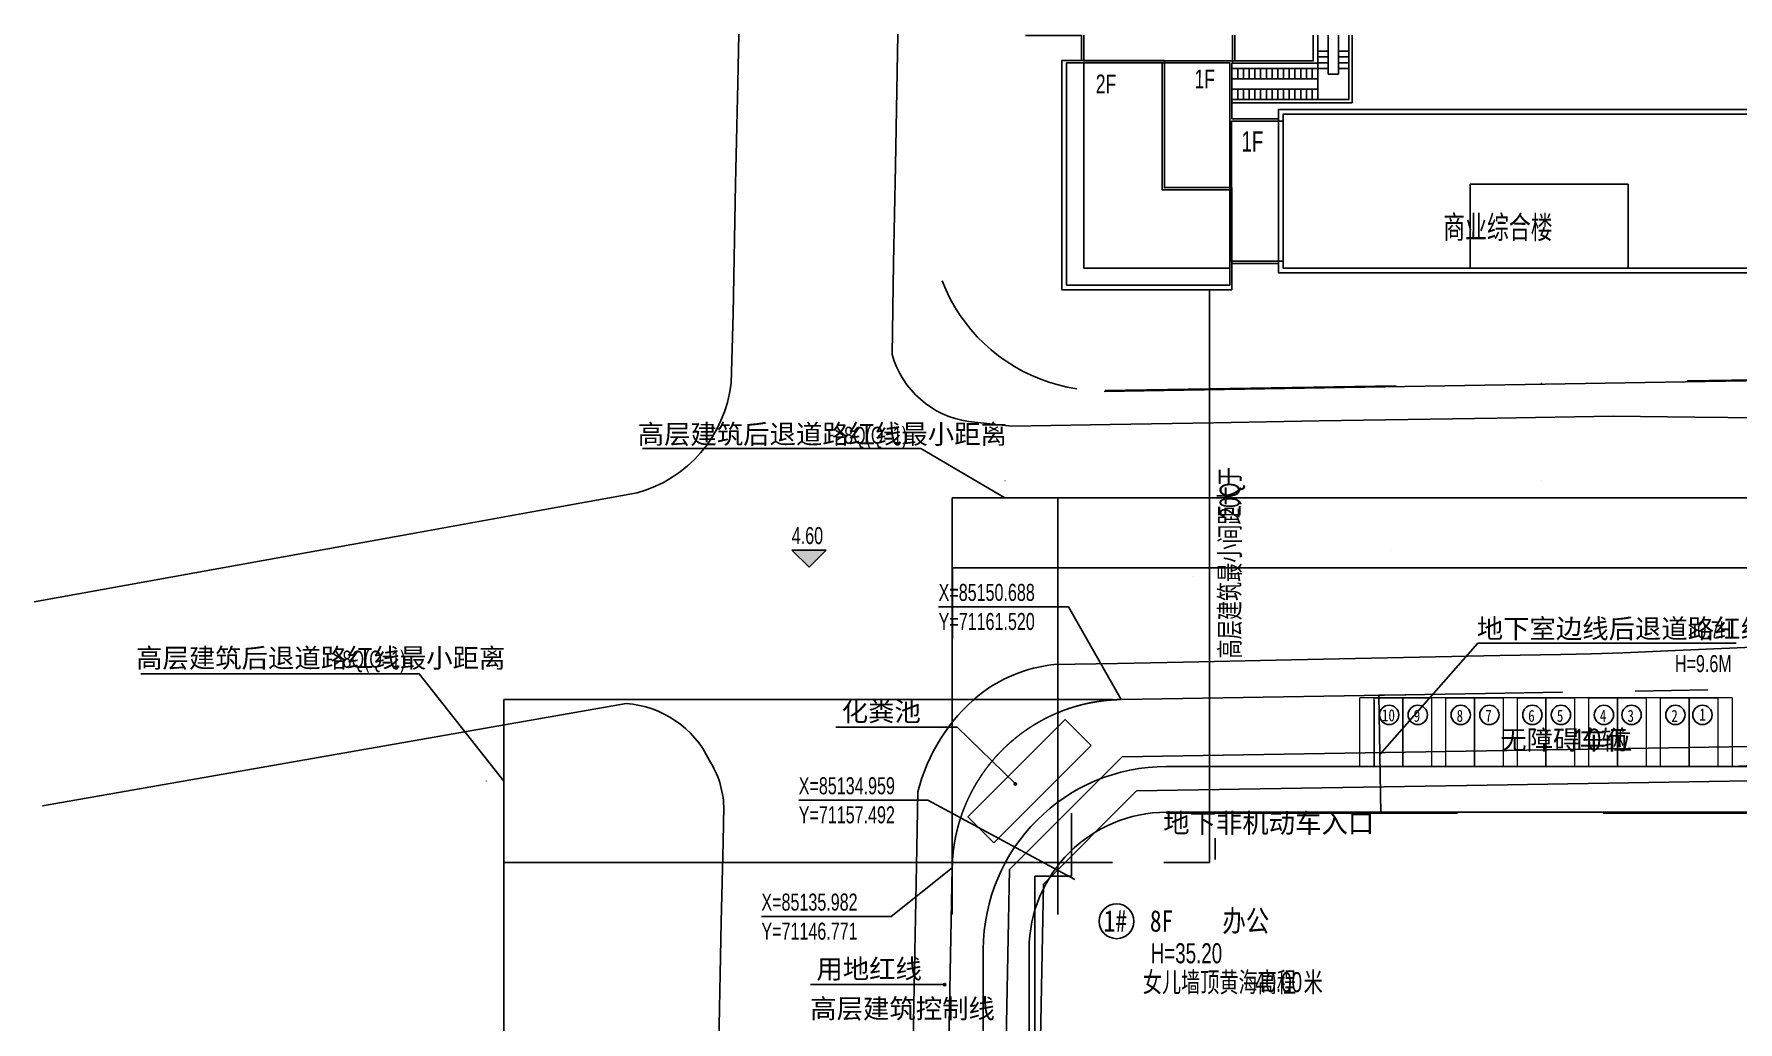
# Model space of a CAD drawing. Header units: metres. Extents: x 71066629 to 71646772, y 84793253 to 85208804.
# Drawn here: x 71066629 to 71215364, y 85122534 to 85208804 of the extents above; entities that cross this region are included whole.
import ezdxf

# ---------------------------------------------------------------- set-up
doc = ezdxf.new("R2010")
doc.units = ezdxf.units.M
doc.header["$LTSCALE"] = 1000
for name, pattern in [('CENTER', [50.8, 31.75, -6.35, 6.35, -6.35]), ('CENTER2', [28.575, 19.05, -3.175, 3.175, -3.175]), ('DASHDOTX2', [50.8, 25.4, -12.7, 0, -12.7]), ('DASHEDX2', [38.1, 25.4, -12.7])]:
    doc.linetypes.add(name, pattern=pattern)
for name, color, linetype in [('A_N_DIM_LEAD', 3, 'CONTINUOUS'), ('A_N_PUB_TEXT', 7, 'CONTINUOUS'), ('A_SITEP_TEX_2', 7, 'CONTINUOUS'), ('DIM_COOR', 3, 'CONTINUOUS'), ('DIM_SYMB', 3, 'CONTINUOUS'), ('G-ANNO-DIMS', 3, 'CONTINUOUS'), ('G-ANNO-LEVL', 3, 'CONTINUOUS'), ('G-ANNO-TEXT', 7, 'CONTINUOUS'), ('G-BLDG-EXTG', 48, 'CONTINUOUS'), ('G-BLDG-HIGH', 1, 'CONTINUOUS'), ('G-BLDG-MULT', 1, 'CONTINUOUS'), ('G-BSMT-OTLN', 5, 'DASHEDX2'), ('G-FRIE-FLWL', 6, 'CONTINUOUS'), ('G-PLTG', 105, 'CONTINUOUS'), ('G-SDWK', 157, 'CONTINUOUS'), ('G-SITE-PROP', 1, 'CONTINUOUS'), ('G-STRU', 134, 'CONTINUOUS'), ('G_DRIV_ROAD', 145, 'CONTINUOUS'), ('PUB_DIM', 3, 'CONTINUOUS'), ('PUB_TEXT', 7, 'CONTINUOUS'), ('总图-地面填充', 43, 'DASHDOTX2'), ('总图-征地红线', 1, 'CENTER2')]:
    doc.layers.add(name, color=color, linetype=linetype)
doc.layers.add('G-PARG', color=35, linetype='CONTINUOUS', lineweight=13)
doc.layers.add('G-ROAD-园区', color=175, linetype='CONTINUOUS', lineweight=13)
doc.styles.add('_TCH_DIM', font='_TCH_DIM')
doc.styles.add('GAD A', font='GAD A')
doc.styles.get("Standard").update_dxf_attribs({"font": 'STANDARD'})
doc.styles.add('黑体', font='黑体')
doc.dimstyles.get("Standard").update_dxf_attribs({"dimtxt": 2, "dimasz": 1, "dimexe": 0.18, "dimexo": 0.0625, "dimgap": 1, "dimtad": 0, "dimtoh": 1, "dimdec": 1, "dimzin": 0, "dimdsep": 46, "dimtxsty": 'STANDARD', "dimcen": 0.09, "dimadec": 0, "dimazin": 0, "dimtfac": 1, "dimtdec": 4, "dimtofl": 0, "dimtmove": 0, "dimatfit": 3, "dimtolj": 1, "dimtzin": 0, "dimarcsym": 0})

# ---------------------------------------------------------------- blocks, each defined once
blk = doc.blocks.new('*D51')
at = {"layer": 'PUB_DIM', "color": 0, "linetype": 'ByBlock', "lineweight": -2}
for p, q in [((71146789, 85155989), (71146789, 85162178)), ((71146789, 85162178), (71223358, 85162178)), ((71223358, 85155989), (71223358, 85162178))]:
    blk.add_line(p, q, dxfattribs=at)
for points in [[(71146789, 85162178), (71146790, 85162178), (71146790, 85162178)], [(71223358, 85162178), (71223357, 85162178), (71223357, 85162178)]]:
    blk.add_solid(points, dxfattribs=at)
at = {"layer": 'PUB_DIM', "color": 0, "linetype": 'CONTINUOUS', "lineweight": -2, "insert": (71185074, 85163678), "char_height": 2, "width": 9.33, "attachment_point": 5, "rotation": 360}
blk.add_mtext('76569.0', dxfattribs=at)
blk = doc.blocks.new('*D108')
at = {"layer": 'G-ANNO-DIMS', "color": 0, "linetype": 'ByBlock', "lineweight": -2}
for p, q in [((71160763, 85136459), (71107625, 85136459)), ((71107625, 85025245), (71107625, 85136459)), ((71160763, 85025245), (71107625, 85025245))]:
    blk.add_line(p, q, dxfattribs=at)
for points in [[(71107625, 85136459), (71107625, 85136458), (71107625, 85136458)], [(71107625, 85025245), (71107625, 85025246), (71107625, 85025246)]]:
    blk.add_solid(points, dxfattribs=at)
at = {"layer": 'G-ANNO-DIMS', "color": 0, "linetype": 'CONTINUOUS', "lineweight": -2, "insert": (71106125, 85080852), "char_height": 2, "width": 6, "attachment_point": 5, "rotation": 90}
blk.add_mtext('111.21', dxfattribs=at)
blk = doc.blocks.new('*D109')
at = {"layer": 'G-ANNO-DIMS', "color": 0, "linetype": 'ByBlock', "lineweight": -2}
for p, q in [((71160763, 85150687), (71107625, 85150687)), ((71107625, 85136459), (71107625, 85150687)), ((71160763, 85136459), (71107625, 85136459))]:
    blk.add_line(p, q, dxfattribs=at)
for points in [[(71107625, 85150687), (71107625, 85150686), (71107625, 85150686)], [(71107625, 85136459), (71107625, 85136460), (71107625, 85136460)]]:
    blk.add_solid(points, dxfattribs=at)
at = {"layer": 'G-ANNO-DIMS', "color": 0, "linetype": 'CONTINUOUS', "lineweight": -2, "insert": (71106125, 85143573), "char_height": 2, "width": 9.11, "attachment_point": 5, "rotation": 90}
blk.add_mtext('14228.2', dxfattribs=at)
blk = doc.blocks.new('*D110')
at = {"layer": 'G-ANNO-DIMS', "color": 0, "linetype": 'ByBlock', "lineweight": -2}
for p, q in [((71146771, 85131924), (71146771, 85168310)), ((71146771, 85168310), (71155991, 85168310)), ((71155991, 85131924), (71155991, 85168310))]:
    blk.add_line(p, q, dxfattribs=at)
for points in [[(71146771, 85168310), (71146772, 85168310), (71146772, 85168309)], [(71155991, 85168310), (71155990, 85168309), (71155990, 85168310)]]:
    blk.add_solid(points, dxfattribs=at)
at = {"layer": 'G-ANNO-DIMS', "color": 0, "linetype": 'CONTINUOUS', "lineweight": -2, "insert": (71151381, 85169810), "char_height": 2, "width": 7.78, "attachment_point": 5}
blk.add_mtext('9220.7', dxfattribs=at)
blk = doc.blocks.new('*D111')
at = {"layer": 'G-ANNO-DIMS', "color": 0, "linetype": 'ByBlock', "lineweight": -2}
for p, q in [((71155991, 85131924), (71155991, 85168310)), ((71155991, 85168310), (71240491, 85168310)), ((71240491, 85131924), (71240491, 85168310))]:
    blk.add_line(p, q, dxfattribs=at)
for points in [[(71155991, 85168310), (71155992, 85168310), (71155992, 85168309)], [(71240491, 85168310), (71240490, 85168309), (71240490, 85168310)]]:
    blk.add_solid(points, dxfattribs=at)
at = {"layer": 'G-ANNO-DIMS', "color": 0, "linetype": 'CONTINUOUS', "lineweight": -2, "insert": (71198241, 85169810), "char_height": 2, "width": 6.44, "attachment_point": 5}
blk.add_mtext('84.50', dxfattribs=at)
blk = doc.blocks.new('*D121')
at = {"layer": 'G-ANNO-DIMS', "color": 0, "linetype": 'ByBlock', "lineweight": -2}
for p, q in [((71186369, 85151098), (71184010, 85151059)), ((71184180, 85140740), (71184010, 85151059)), ((71186539, 85140779), (71184180, 85140740))]:
    blk.add_line(p, q, dxfattribs=at)
for points in [[(71184010, 85151059), (71184010, 85151058), (71184010, 85151058)], [(71184180, 85140740), (71184180, 85140741), (71184181, 85140741)]]:
    blk.add_solid(points, dxfattribs=at)
at = {"layer": 'G-ANNO-DIMS', "color": 0, "linetype": 'CONTINUOUS', "lineweight": -2, "insert": (71185595, 85145925), "char_height": 2, "width": 5.78, "attachment_point": 5, "rotation": 270.94761}
blk.add_mtext('10.32', dxfattribs=at)
blk = doc.blocks.new('*D131')
at = {"layer": 'G-ANNO-DIMS', "color": 0, "linetype": 'ByBlock', "lineweight": -2}
for p, q in [((71165248, 85186464), (71169232, 85186464)), ((71169231, 85136459), (71169231, 85186464)), ((71165248, 85136459), (71169232, 85136459))]:
    blk.add_line(p, q, dxfattribs=at)
for points in [[(71169231, 85186464), (71169232, 85186463), (71169231, 85186463)], [(71169231, 85136459), (71169231, 85136460), (71169232, 85136460)]]:
    blk.add_solid(points, dxfattribs=at)
at = {"layer": 'G-ANNO-DIMS', "color": 0, "linetype": 'CONTINUOUS', "lineweight": -2, "insert": (71167731, 85161462), "char_height": 2, "width": 9.56, "attachment_point": 5, "rotation": 90}
blk.add_mtext('50004.7', dxfattribs=at)

msp = doc.modelspace()

# ---------------------------------------------------------------- hatches: boundary and pattern name
at = {"layer": 'G-ANNO-LEVL'}
msp.add_hatch(color=256, dxfattribs=at).paths.add_polyline_path([(71134281.21, 85162238.59), (71132781.21, 85163738.59), (71135781.21, 85163738.59)], flags=0)
at = {"layer": 'G-PLTG'}
h = msp.add_hatch(dxfattribs=at)
h.set_pattern_fill('CROSS', color=256, scale=500, style=0)
h.set_pattern_definition([])
h.paths.add_polyline_path([(71148150.05, 85140450.86), (71150412.79, 85138188.12), (71158898.07, 85146673.4), (71156635.33, 85148936.14)], flags=0)
edge = h.paths.add_edge_path(flags=0)
edge.add_line((71142829.14, 85033853.34), (71143076.65, 85035919.82))
edge.add_line((71143076.65, 85035919.82), (71141818.66, 85036060.11))
edge.add_line((71141818.66, 85036060.11), (71141509.27, 85027173.95))
edge.add_line((71141509.27, 85027173.95), (71143491.48, 85027173.95))
edge.add_arc((71143490.12, 85033177.24), 6003.29, 270.0130056, 358.5481278)
edge.add_line((71149491.48, 85033025.13), (71149491.48, 85128845.85))
edge.add_arc((71165491.48, 85128845.85), 16000, 90, 180, ccw=False)
edge.add_line((71165491.48, 85144845.85), (71182358.15, 85144845.85))
edge.add_line((71182358.15, 85144845.85), (71182358.15, 85150845.85))
edge.add_line((71182358.15, 85150845.85), (71159511.89, 85150518.9))
edge.add_arc((71161768.06, 85135689.44), 15000.11, 98.6506872, 178.8811662)
edge.add_line((71146770.81, 85135982.33), (71145799.43, 85086244.03))
edge.add_line((71145799.43, 85086244.03), (71147799.43, 85086244.03))
edge.add_line((71147799.43, 85086244.03), (71147799.43, 85069244.03))
edge.add_line((71147799.43, 85069244.03), (71145799.43, 85069244.03))
edge.add_line((71145799.43, 85069244.03), (71145403.92, 85065995.8))
edge.add_line((71145403.92, 85065995.8), (71145094.32, 85062878.02))
edge.add_line((71145094.32, 85062878.02), (71147074.83, 85062640.42))
edge.add_line((71147074.83, 85062640.42), (71145042.84, 85045673.96))
edge.add_line((71145042.84, 85045673.96), (71147433.5, 85045387.63))
edge.add_line((71147433.5, 85045387.63), (71146006.43, 85033472.79))
edge.add_line((71146006.43, 85033472.79), (71142829.14, 85033853.34))
h = msp.add_hatch(dxfattribs=at)
h.set_pattern_fill('CROSS', color=256, scale=500, style=0)
h.set_pattern_definition([])
edge = h.paths.add_edge_path(flags=0)
edge.add_line((71223358.15, 85151567.89), (71214746.97, 85151567.89))
edge.add_line((71214746.97, 85151567.89), (71214858.15, 85144845.85))
edge.add_line((71214858.15, 85144845.85), (71217358.15, 85144845.85))
edge.add_arc((71217332.67, 85150907.37), 6061.58, 270.240891, 6.2557834)
h = msp.add_hatch(dxfattribs=at)
h.set_pattern_fill('CROSS', color=256, scale=500, style=0)
h.set_pattern_definition([])
h.paths.add_polyline_path([(71158898.07, 85146673.4), (71156635.33, 85148936.14), (71148150.05, 85140450.86), (71150412.79, 85138188.12)], flags=0)

# ---------------------------------------------------------------- linework, layer by layer
at = {"layer": 'A_N_DIM_LEAD'}
for p, q in [((71147197.86, 85148268.45), (71136605.91, 85148268.45)), ((71152287.43, 85143318.17), (71147197.86, 85148268.45)), ((71138168.36, 85125794.62), (71134397.23, 85125794.62)), ((71146118.1, 85125794.62), (71138168.36, 85125794.62))]:
    msp.add_line(p, q, dxfattribs=at)
for points in [[(71152359.12, 85143248.45, 1), (71152215.75, 85143387.9, 1)], [(71146218.1, 85125794.62, 1), (71146018.1, 85125794.62, 1)]]:
    msp.add_lwpolyline(points, format="xyb", close=True, dxfattribs=at)
at = {"layer": 'A_SITEP_TEX_2'}
msp.add_lwpolyline([(71169731.47, 85138587.67), (71169731.47, 85136715.65)], dxfattribs=at)
at = {"layer": 'DIM_COOR', "color": 3}
for p, q in [((71156919.12, 85158775.28), (71145589.12, 85158775.28)), ((71161520.02, 85150687.62), (71156919.12, 85158775.28)), ((71144654.52, 85141889.84), (71133379.52, 85141889.84)), ((71157491.5, 85134959.33), (71144654.52, 85141889.84)), ((71146770.81, 85135982.42), (71141451.03, 85131729.62)), ((71141451.03, 85131729.62), (71130121.03, 85131729.62))]:
    msp.add_line(p, q, dxfattribs=at)
at = {"layer": 'DIM_SYMB'}
for points in [[(71119730.1, 85172609.5), (71144040.3, 85172609.5), (71151381.16, 85168309.62)], [(71215217.95, 85155621.53), (71192659.52, 85155621.53), (71184095.06, 85145899.9)], [(71075945.08, 85152938.34), (71100255.28, 85152938.34), (71107625, 85143573.41)]]:
    msp.add_lwpolyline(points, dxfattribs=at)
at = {"layer": 'G-ANNO-LEVL'}
for p, q in [((71134281.21, 85162238.59), (71132781.21, 85163738.59)), ((71132781.21, 85163738.59), (71135781.21, 85163738.59)), ((71134281.21, 85162238.59), (71135781.21, 85163738.59))]:
    msp.add_line(p, q, dxfattribs=at)
at = {"layer": 'G-ANNO-TEXT'}
msp.add_lwpolyline([(71159607.33, 85131321.83, 1), (71162642.22, 85131321.83, 1)], format="xyb", close=True, dxfattribs=at)
for centre in [(71184916.85, 85149348.94), (71187416.85, 85149348.94), (71191166.85, 85149348.94), (71193666.85, 85149348.94), (71197416.85, 85149348.94), (71199916.85, 85149348.94), (71203666.85, 85149348.94), (71206077.43, 85149348.94), (71209907.5, 85149348.94), (71212266.64, 85149348.94)]:
    msp.add_circle(centre, 843.02, dxfattribs=at)
at = {"layer": 'G-BLDG-EXTG'}
for p, q in [((71178697, 85207004), (71178697, 85208719.51)), ((71178697, 85208719.51), (71178697, 85205804)), ((71179597, 85205304), (71179597, 85208719.51)), ((71180497, 85208719.51), (71180497, 85205304)), ((71181397, 85205804), (71181397, 85208719.51)), ((71181697, 85202804), (71181697, 85208719.51)), ((71178697, 85207304), (71179597, 85207304)), ((71180497, 85207304), (71181397, 85207304)), ((71178697, 85206804), (71179597, 85206804)), ((71179597, 85206304), (71178697, 85206304)), ((71178697, 85205804), (71179597, 85205804)), ((71180497, 85206804), (71181397, 85206804)), ((71181397, 85206304), (71180497, 85206304)), ((71180497, 85205804), (71181397, 85205804)), ((71181397, 85206204), (71181397, 85203104)), ((71178697, 85204904), (71178697, 85204004)), ((71180497, 85205304), (71179597, 85205304)), ((71171197, 85202804), (71181697, 85202804)), ((71178697, 85203104), (71181397, 85203104))]:
    msp.add_line(p, q, dxfattribs=at)
for points in [[(71158057, 85208719.51), (71158057, 85206504)], [(71158257, 85208719.51), (71158257, 85206464), (71171577, 85206464)], [(71178697, 85208719.51), (71178697, 85206264), (71171257, 85206264), (71171257, 85208719.51)], [(71178297, 85208719.51), (71178297, 85206464), (71171457, 85206464), (71171457, 85208719.51)], [(71171197, 85186464), (71156357, 85186464), (71156357, 85206504), (71165297, 85206504), (71165297, 85195404), (71171197, 85195404), (71171197, 85186464)], [(71158377, 85206304), (71156757, 85206304), (71156757, 85186864), (71170997, 85186864), (71170997, 85188484)], [(71164977, 85206304), (71170997, 85206304), (71170997, 85195084)], [(71171257, 85206264), (71171197, 85206264), (71171197, 85201404), (71175257, 85201404)], [(71171197, 85204904), (71171697, 85204904), (71171697, 85205804), (71171197, 85205804)], [(71171297, 85203104), (71171697, 85203104), (71171697, 85204004), (71171297, 85204004)], [(71175657, 85188964), (71171157, 85188964), (71171157, 85201204), (71175657, 85201204)], [(71171197, 85188764), (71175257, 85188764)]]:
    msp.add_lwpolyline(points, dxfattribs=at)
for points in [[(71158257, 85206304), (71165097, 85206304), (71165097, 85195204), (71170997, 85195204), (71170997, 85188364), (71158257, 85188364)], [(71172197, 85204904), (71172197, 85205804), (71171697, 85205804), (71171697, 85204904)], [(71172697, 85204904), (71172697, 85205804), (71172197, 85205804), (71172197, 85204904)], [(71173197, 85204904), (71173197, 85205804), (71172697, 85205804), (71172697, 85204904)], [(71173697, 85204904), (71173697, 85205804), (71173197, 85205804), (71173197, 85204904)], [(71174197, 85204904), (71174197, 85205804), (71173697, 85205804), (71173697, 85204904)], [(71174697, 85204904), (71174697, 85205804), (71174197, 85205804), (71174197, 85204904)], [(71175197, 85204904), (71175197, 85205804), (71174697, 85205804), (71174697, 85204904)], [(71175697, 85204904), (71175697, 85205804), (71175197, 85205804), (71175197, 85204904)], [(71176197, 85204904), (71176197, 85205804), (71175697, 85205804), (71175697, 85204904)], [(71176697, 85204904), (71176697, 85205804), (71176197, 85205804), (71176197, 85204904)], [(71177197, 85204904), (71177197, 85205804), (71176697, 85205804), (71176697, 85204904)], [(71177697, 85204904), (71177697, 85205804), (71177197, 85205804), (71177197, 85204904)], [(71178197, 85204904), (71178197, 85205804), (71177697, 85205804), (71177697, 85204904)], [(71178697, 85204904), (71178697, 85205804), (71178197, 85205804), (71178197, 85204904)], [(71171697, 85203104), (71171697, 85204004), (71171197, 85204004), (71171197, 85203104)], [(71172197, 85203104), (71172197, 85204004), (71171697, 85204004), (71171697, 85203104)], [(71172697, 85203104), (71172697, 85204004), (71172197, 85204004), (71172197, 85203104)], [(71173197, 85203104), (71173197, 85204004), (71172697, 85204004), (71172697, 85203104)], [(71173697, 85203104), (71173697, 85204004), (71173197, 85204004), (71173197, 85203104)], [(71174197, 85203104), (71174197, 85204004), (71173697, 85204004), (71173697, 85203104)], [(71174697, 85203104), (71174697, 85204004), (71174197, 85204004), (71174197, 85203104)], [(71175197, 85203104), (71175197, 85204004), (71174697, 85204004), (71174697, 85203104)], [(71175697, 85203104), (71175697, 85204004), (71175197, 85204004), (71175197, 85203104)], [(71176197, 85203104), (71176197, 85204004), (71175697, 85204004), (71175697, 85203104)], [(71176697, 85203104), (71176697, 85204004), (71176197, 85204004), (71176197, 85203104)], [(71177197, 85203104), (71177197, 85204004), (71176697, 85204004), (71176697, 85203104)], [(71177697, 85203104), (71177697, 85204004), (71177197, 85204004), (71177197, 85203104)], [(71178197, 85203104), (71178197, 85204004), (71177697, 85204004), (71177697, 85203104)], [(71178697, 85203104), (71178697, 85204004), (71178197, 85204004), (71178197, 85203104)], [(71222497, 85202204), (71175257, 85202204), (71175257, 85187964), (71222497, 85187964)], [(71222097, 85201804), (71175657, 85201804), (71175657, 85188364), (71222097, 85188364)], [(71191977, 85195684), (71205777, 85195684), (71205777, 85188364), (71191977, 85188364)]]:
    msp.add_lwpolyline(points, close=True, dxfattribs=at)
at = {"layer": 'G-BLDG-HIGH', "linetype": 'CONTINUOUS'}
msp.add_lwpolyline([(71462839.79, 85021695.53), (71461182.09, 85083015.63), (71459737.8, 85136451.2), (71451290.33, 85144478.98), (71382201.51, 85143336.3), (71352156.11, 85145839.72), (71193465.88, 85143214.91), (71162866.82, 85142708.81), (71154744.84, 85134577.12), (71153394.63, 85065440.88), (71149809.24, 85035505.08), (71149243.6, 85006542.61)], dxfattribs=at)
at = {"layer": 'G-BLDG-MULT', "linetype": 'CONTINUOUS'}
msp.add_lwpolyline([(71161602.71, 85145688.31), (71151769.04, 85135842.89), (71150398.17, 85065649.06), (71146812.78, 85035713.27), (71146233.69, 85006062.39), (71245759.11, 85021940.94), (71249143.57, 85022434.24), (71251367.84, 85022708.3), (71253589.58, 85022942.62), (71255814.99, 85023138.19), (71258043.51, 85023294.68), (71260274.45, 85023412.62), (71262507, 85023491.24), (71264740.77, 85023531.18), (71266961.7, 85023531.8), (71370294.91, 85022668.88), (71465841.79, 85021663.95), (71464181.04, 85083096.7), (71462703.26, 85137771.71), (71452467.57, 85147498.86), (71382301.56, 85146338.36), (71352256.15, 85148841.78), (71193416.31, 85146214.5)], close=True, dxfattribs=at)
at = {"layer": 'G-BSMT-OTLN'}
msp.add_lwpolyline([(71157191.58, 85140759.55), (71157191.58, 85135259.55), (71153991.58, 85135259.55), (71153991.58, 85005669.52), (71165691.58, 85007522.62), (71165691.58, 85013394.92), (71238076.46, 85024859.55), (71460791.58, 85024859.55), (71460791.58, 85127259.55), (71457591.58, 85127259.55), (71457591.58, 85140759.55)], close=True, dxfattribs=at)
at = {"layer": 'G-FRIE-FLWL', "linetype": 'CONTINUOUS'}
for p, q in [((71165491.48, 85144845.85), (71214858.15, 85144845.85)), ((71165491.48, 85140845.85), (71229428.36, 85140845.85)), ((71149491.48, 85128845.85), (71149491.48, 85033025.13)), ((71153491.48, 85128845.85), (71153491.48, 85116859.36))]:
    msp.add_line(p, q, dxfattribs=at)
for centre, radius, start, end in [((71214858.15, 85156845.85), 12000, 270, 0), ((71165491.48, 85128845.85), 16000, 90, 180), ((71165491.48, 85128845.85), 12000, 90, 180)]:
    msp.add_arc(centre, radius, start, end, dxfattribs=at)
at = {"layer": 'G-PARG'}
for points in [[(71183608.15, 85144845.85), (71183608.15, 85150845.85), (71186108.15, 85150845.85), (71186108.15, 85144845.85), (71183608.15, 85144845.85)], [(71186108.15, 85144845.85), (71186108.15, 85150845.85), (71188608.15, 85150845.85), (71188608.15, 85144845.85), (71186108.15, 85144845.85)], [(71189858.15, 85144845.85), (71189858.15, 85150845.85), (71192358.15, 85150845.85), (71192358.15, 85144845.85), (71189858.15, 85144845.85)], [(71192358.15, 85144845.85), (71192358.15, 85150845.85), (71194858.15, 85150845.85), (71194858.15, 85144845.85), (71192358.15, 85144845.85)], [(71196108.15, 85144845.85), (71196108.15, 85150845.85), (71198608.15, 85150845.85), (71198608.15, 85144845.85), (71196108.15, 85144845.85)], [(71198608.15, 85144845.85), (71198608.15, 85150845.85), (71201108.15, 85150845.85), (71201108.15, 85144845.85), (71198608.15, 85144845.85)], [(71202358.15, 85144845.85), (71202358.15, 85150845.85), (71204858.15, 85150845.85), (71204858.15, 85144845.85), (71202358.15, 85144845.85)], [(71204858.15, 85144845.85), (71204858.15, 85150845.85), (71207358.15, 85150845.85), (71207358.15, 85144845.85), (71204858.15, 85144845.85)], [(71208608.15, 85144845.85), (71208608.15, 85150845.85), (71211108.15, 85150845.85), (71211108.15, 85144845.85), (71208608.15, 85144845.85)], [(71211108.15, 85144845.85), (71211108.15, 85150845.85), (71213608.15, 85150845.85), (71213608.15, 85144845.85), (71211108.15, 85144845.85)]]:
    msp.add_lwpolyline(points, dxfattribs=at)
at = {"layer": 'G-ROAD-园区'}
for p, q in [((71214858.15, 85150845.85), (71182358.15, 85150845.85)), ((71182358.15, 85144845.85), (71182358.15, 85150845.85)), ((71183608.15, 85150645.85), (71183608.15, 85144845.85)), ((71214858.15, 85150845.85), (71214858.15, 85144845.85)), ((71183992.48, 85144845.85), (71165491.48, 85144845.85))]:
    msp.add_line(p, q, dxfattribs=at)
msp.add_arc((71165491.48, 85128845.85), 16000, 90, 180, dxfattribs=at)
at = {"layer": 'G-SDWK'}
for p, q in [((71219182.43, 85155376.11), (71209913.72, 85154968.54)), ((71161201.19, 85153847.46), (71155659, 85153735)), ((71166962, 85153964.98), (71161201.19, 85153847.46)), ((71176396.25, 85154156.9), (71166962, 85153964.98)), ((71184775.52, 85154327.35), (71176396.25, 85154156.9)), ((71194578.96, 85154527.96), (71184775.52, 85154327.35)), ((71199893.17, 85154634.24), (71194578.96, 85154527.96)), ((71202582.63, 85154689.02), (71199893.17, 85154634.24)), ((71205318.75, 85154766.49), (71202582.63, 85154689.02)), ((71209913.72, 85154968.54), (71205318.75, 85154766.49)), ((71183992.48, 85144845.85), (71217358.15, 85144845.85)), ((71143779, 85142641), (71143680.32, 85137707.15)), ((71143680.32, 85137707.15), (71143463.01, 85125592.96)), ((71149491.48, 85128845.85), (71149491.48, 85033025.13)), ((71143463.01, 85125592.96), (71143293.3, 85116439.12))]:
    msp.add_line(p, q, dxfattribs=at)
for points in [[(71066628.9, 85159216.65), (71086618.36, 85162830.41), (71100026.28, 85165254.34), (71109924.96, 85167043.85), (71119274, 85168734, 0.303869986), (71127481.81, 85178287.59), (71127641.87, 85184384.59), (71127868.22, 85195735.83), (71128056.6, 85204507.96), (71128147.07, 85208804.06)], [(71142019.68, 85208804.06), (71141819.04, 85197299.07), (71141648.7, 85188782.45), (71141532, 85180813, 0.29713175), (71148195, 85174978), (71151945, 85174574), (71160565.86, 85174715.19), (71169586.46, 85174862.92), (71178820.26, 85175014.15), (71194324.2, 85175268.07), (71204470.66, 85175434.24), (71211603.58, 85175357.32), (71220242.49, 85175258.49)], [(71067359, 85141400), (71118313, 85150330, -0.271893504), (71125575, 85145377.5, -0.134802281), (71126836.26, 85141338.46), (71126769.52, 85138255.28), (71126617.79, 85131245.23), (71126389.55, 85120700.4), (71126299.18, 85116149.45), (71126159.05, 85108849.73), (71126039.71, 85102632.95), (71125928.79, 85096820.62), (71125795.9, 85089888.78), (71125666.3, 85083128.71), (71125519.2, 85075077.09), (71125323.91, 85063757.38), (71125211.43, 85057252.71), (71125061.17, 85048563.14), (71124942.21, 85041683.1), (71124756.71, 85033121.29), (71124558.4, 85024182.57), (71124209.95, 85008493.6), (71123831.36, 84985369.97), (71123546.48, 84969380.16)]]:
    msp.add_lwpolyline(points, format="xyb", dxfattribs=at)
for centre, radius, start, end in [((71156942.92, 85141204.52), 12596.09, 95.850301, 128.8009182), ((71159244.23, 85138761.13), 15944.49, 129.7439334, 165.9164769)]:
    msp.add_arc(centre, radius, start, end, dxfattribs=at)
at = {"layer": 'G-SITE-PROP', "color": 1, "linetype": 'CENTER'}
msp.add_lwpolyline([(71452458.8, 85152499.39), (71382468.2, 85151341.8), (71352422.79, 85153845.21), (71193333.62, 85151213.81), (71161520.02, 85150687.62, 0.393868697), (71146789.18, 85136488.4), (71146770.81, 85135982.42), (71145403.99, 85065996.03), (71141818.6, 85036060.24), (71141157.59, 85002214.6), (71246211.79, 85018975.22), (71249543.4, 85019460.82), (71251708.62, 85019727.6), (71253878.23, 85019956.42), (71256051.39, 85020147.4), (71258227.78, 85020300.23), (71260406.43, 85020415.41), (71262586.61, 85020492.19), (71264768.01, 85020531.19), (71266949.58, 85020531.8), (71370266.6, 85019669.01), (71469071.23, 85018629.82)], format="xyb", dxfattribs=at)
at = {"layer": 'G-STRU', "linetype": 'DASHEDX2'}
msp.add_lwpolyline([(71148150.05, 85140450.86), (71156635.33, 85148936.14), (71158898.07, 85146673.4), (71150412.79, 85138188.12)], close=True, dxfattribs=at)
at = {"layer": 'G_DRIV_ROAD'}
for points in [[(71160033.8, 85177583.67), (71230024.16, 85178741.44)], [(71160033.85, 85177583.66), (71230024.21, 85178741.44)]]:
    msp.add_lwpolyline(points, dxfattribs=at)
at = {"layer": '总图-地面填充', "color": 250, "linetype": 'ByBlock'}
msp.add_line((71153177, 85208684), (71158057, 85208684), dxfattribs=at)
at = {"layer": '总图-地面填充', "color": 250}
for p, q in [((71207877, 85202204), (71189877, 85202204)), ((71145886.4, 85187265.44), (71146207.02, 85186498.6)), ((71146207.02, 85186498.6), (71146569.63, 85185750.79)), ((71146569.63, 85185750.79), (71146973.01, 85185024.41)), ((71146973.01, 85185024.41), (71147416, 85184321.23)), ((71147416, 85184321.23), (71147897.21, 85183643.8)), ((71147897.21, 85183643.8), (71148415.39, 85182994.02)), ((71148415.39, 85182994.02), (71148968.62, 85182373.84)), ((71148968.62, 85182373.84), (71149555.41, 85181785.4)), ((71149555.41, 85181785.4), (71150173.82, 85181230.41)), ((71150173.82, 85181230.41), (71150822.01, 85180710.2)), ((71150822.01, 85180710.2), (71151497.97, 85180226.99)), ((71151497.97, 85180226.99), (71152199.82, 85179781.8)), ((71152199.82, 85179781.8), (71152925.22, 85179376.22)), ((71152925.22, 85179376.22), (71153671.8, 85179011.6)), ((71153671.8, 85179011.6), (71154437.61, 85178688.6)), ((71154437.61, 85178688.6), (71155220.02, 85178408.63)), ((71155220.02, 85178408.63), (71156016.77, 85178172.42)), ((71156016.77, 85178172.42), (71156825.43, 85177980.59)), ((71156825.43, 85177980.59), (71157643.42, 85177833.98)), ((71160128.41, 85177668.4), (71230118.82, 85178825.99))]:
    msp.add_line(p, q, dxfattribs=at)
at = {"layer": '总图-征地红线', "linetype": 'DASHDOTX2', "lineweight": -3}
for p, q in [((71145886.41, 85187265.44), (71146207.03, 85186498.6)), ((71146207.03, 85186498.6), (71146569.64, 85185750.79)), ((71146569.64, 85185750.79), (71146973.02, 85185024.41)), ((71146973.02, 85185024.41), (71147416.02, 85184321.23)), ((71147416.02, 85184321.23), (71147897.22, 85183643.8)), ((71147897.22, 85183643.8), (71148415.41, 85182994.02)), ((71148415.41, 85182994.02), (71148968.63, 85182373.84)), ((71148968.63, 85182373.84), (71149555.42, 85181785.4)), ((71149555.42, 85181785.4), (71150173.83, 85181230.41)), ((71150173.83, 85181230.41), (71150822.02, 85180710.21)), ((71150822.02, 85180710.21), (71151497.99, 85180226.99)), ((71151497.99, 85180226.99), (71152199.83, 85179781.8)), ((71152199.83, 85179781.8), (71152925.23, 85179376.22)), ((71152925.23, 85179376.22), (71153671.81, 85179011.6)), ((71153671.81, 85179011.6), (71154437.62, 85178688.6)), ((71154437.62, 85178688.6), (71155220.03, 85178408.63)), ((71155220.03, 85178408.63), (71156016.78, 85178172.42)), ((71156016.78, 85178172.42), (71156825.44, 85177980.59)), ((71156825.44, 85177980.59), (71157643.43, 85177833.98)), ((71160128.42, 85177668.4), (71230118.84, 85178825.99))]:
    msp.add_line(p, q, dxfattribs=at)

# ---------------------------------------------------------------- texts
at = {"layer": 'A_N_PUB_TEXT', "style": 'GAD A', "width": 0.7}
for s, p in [('高层建筑最小间距大于', (71171872.21, 85154275.74)), ('20Q', (71171872.21, 85166525.74))]:
    msp.add_text(s, height=1750, rotation=90, dxfattribs=at).set_placement(p)
at = {"layer": 'A_N_PUB_TEXT', "style": '_TCH_DIM', "width": 0.705882}
msp.add_text('4.60', height=1487.5, dxfattribs=at).set_placement((71132771.21, 85164263.59))
at = {"layer": 'A_N_PUB_TEXT', "style": '_TCH_DIM'}
for s, p in [('化粪池', (71137130.91, 85148793.45)), ('用地红线', (71134922.23, 85126319.62)), ('高层建筑控制线', (71134383.61, 85122848.7))]:
    msp.add_text(s, height=1687.943, dxfattribs=at).set_placement(p)
at = {"layer": 'DIM_SYMB', "color": 7, "style": '_TCH_DIM'}
for s, p in [('高层建筑后退道路红线最小距离', (71119320.08, 85173023.78)), ('地下室边线后退道路红线最小距离', (71192566.32, 85156035.81)), ('高层建筑后退道路红线最小距离', (71075535.06, 85153470.53))]:
    msp.add_text(s, height=1687.9433, dxfattribs=at).set_placement(p)
at = {"layer": 'DIM_SYMB', "color": 7, "style": '_TCH_DIM', "width": 0.705882}
for s, p in [('>8Q(Q=1)', (71136522.21, 85173023.78)), ('>0.7H', (71210997.17, 85156035.81)), ('>8Q(Q=1)', (71092737.19, 85153470.53)), ('H=9.6M', (71209867.78, 85153081.27))]:
    msp.add_text(s, height=1487.5, dxfattribs=at).set_placement(p)
at = {"layer": 'G-ANNO-TEXT', "style": 'GAD A', "width": 0.7}
for s, height, rotation, p in [('1F', 1631.004, 359.7954959, (71167927.84, 85204063.34)), ('2F', 1631.004, 359.7954959, (71159306.84, 85203638.1)), ('商业综合楼', 2000, 359.8, (71189632.88, 85190956.94))]:
    msp.add_text(s, height=height, rotation=rotation, dxfattribs=at).set_placement(p)
at = {"layer": 'G-ANNO-TEXT'}
for s, height, style, width, p in [('1F', 1750, 'GAD A', 0.7, (71172026.6, 85198547.53)), ('10', 1051.477, '黑体', 0.8, (71184280.87, 85148786.81)), ('9', 1051.48, '黑体', 0.8, (71187055.97, 85148739.68)), ('8', 1051.48, '黑体', 0.8, (71190805.97, 85148739.68)), ('7', 1051.48, '黑体', 0.8, (71193305.97, 85148739.68)), ('6', 1051.48, '黑体', 0.8, (71197055.97, 85148739.68)), ('5', 1051.48, '黑体', 0.8, (71199555.97, 85148739.68)), ('4', 1051.48, '黑体', 0.8, (71203305.97, 85148739.68)), ('3', 1051.48, '黑体', 0.8, (71205716.55, 85148739.68)), ('2', 1051.48, '黑体', 0.8, (71209546.61, 85148739.68)), ('1', 1051.48, '黑体', 0.8, (71211987.39, 85148856.83)), ('1#', 1877.637, '黑体', 0.8, (71159992.82, 85130416.34)), ('8F', 1877.637, '黑体', 0.8, (71164030.71, 85130416.34)), ('办公', 1877.637, '黑体', 0.8, (71170361.72, 85130416.34)), ('H=35.20', 1750, 'GAD A', 0.7, (71164102.04, 85127655.23)), ('女儿墙顶黄海高程', 1750, 'GAD A', 0.7, (71163417.59, 85125134.87)), ('40.00', 1750, 'GAD A', 0.7, (71173217.59, 85125134.87)), ('米', 1750, 'GAD A', 0.7, (71177457.98, 85125134.87))]:
    msp.add_text(s, height=height, dxfattribs=dict(at, style=style, width=width)).set_placement(p)
for s, height, p in [('无障碍车位', 1687.943, (71194619.66, 85146318.5)), ('10', 1750, (71200763.27, 85146318.5)), ('辆', 1687.94, (71203388.27, 85146318.5)), ('地下非机动车入口', 1687.943, (71165193.92, 85139052.72))]:
    msp.add_text(s, height=height, dxfattribs=at).set_placement(p)
at = {"layer": 'PUB_TEXT', "color": 3, "style": '_TCH_DIM', "width": 0.705882}
for s, p in [('X=85150.688', (71145589.12, 85159300.28)), ('Y=71161.520', (71145589.12, 85156762.78)), ('X=85134.959', (71133379.52, 85142414.84)), ('Y=71157.492', (71133379.52, 85139877.34)), ('X=85135.982', (71130121.03, 85132254.62)), ('Y=71146.771', (71130121.03, 85129717.12))]:
    msp.add_text(s, height=1487.5, dxfattribs=at).set_placement(p)

# ---------------------------------------------------------------- dimensions: what is measured, and where the dimension line sits
at = {"layer": 'G-ANNO-DIMS'}
for p1, p2, distance, picture, middle in [((71165247.7, 85136459.33), (71165247.7, 85186464), -3983.76, '*D131', (71167731.47, 85161461.66)), ((71146770.81, 85131923.99), (71155991.5, 85131923.99), 36385.64, '*D110', (71151381.16, 85169809.62)), ((71160762.79, 85136459.33), (71160762.79, 85150687.49), 53137.79, '*D109', (71106125, 85143573.41))]:
    dim = msp.add_aligned_dim(p1=p1, p2=p2, distance=distance, dimstyle='Standard', dxfattribs=at)
    dim.commit()
    dim.dimension.update_dxf_attribs({"geometry": picture, "text_midpoint": middle})
for p1, p2, distance, text, picture, middle in [((71155991.5, 85131923.99), (71240491.48, 85131923.99), 36385.64, '84.50', '*D111', (71198241.49, 85169809.62)), ((71186539.4, 85140779.34), (71186368.72, 85151098.5), 2359.32, '10.32', '*D121', (71185594.85, 85145924.71)), ((71160762.79, 85025244.68), (71160762.79, 85136459.33), 53137.79, '111.21', '*D108', (71106125, 85080852))]:
    dim = msp.add_aligned_dim(p1=p1, p2=p2, distance=distance, text=text, dimstyle='Standard', dxfattribs=at)
    dim.commit()
    dim.dimension.update_dxf_attribs({"geometry": picture, "text_midpoint": middle})
at = {"layer": 'PUB_DIM'}
dim = msp.add_aligned_dim(p1=(71146789.18, 85155988.76), p2=(71223358.15, 85155988.76), distance=6189.16, dimstyle='Standard', dxfattribs=at)
dim.commit()
dim.dimension.update_dxf_attribs({"geometry": '*D51', "text_midpoint": (71185073.67, 85163677.92)})

doc.saveas('drawing.dxf')
